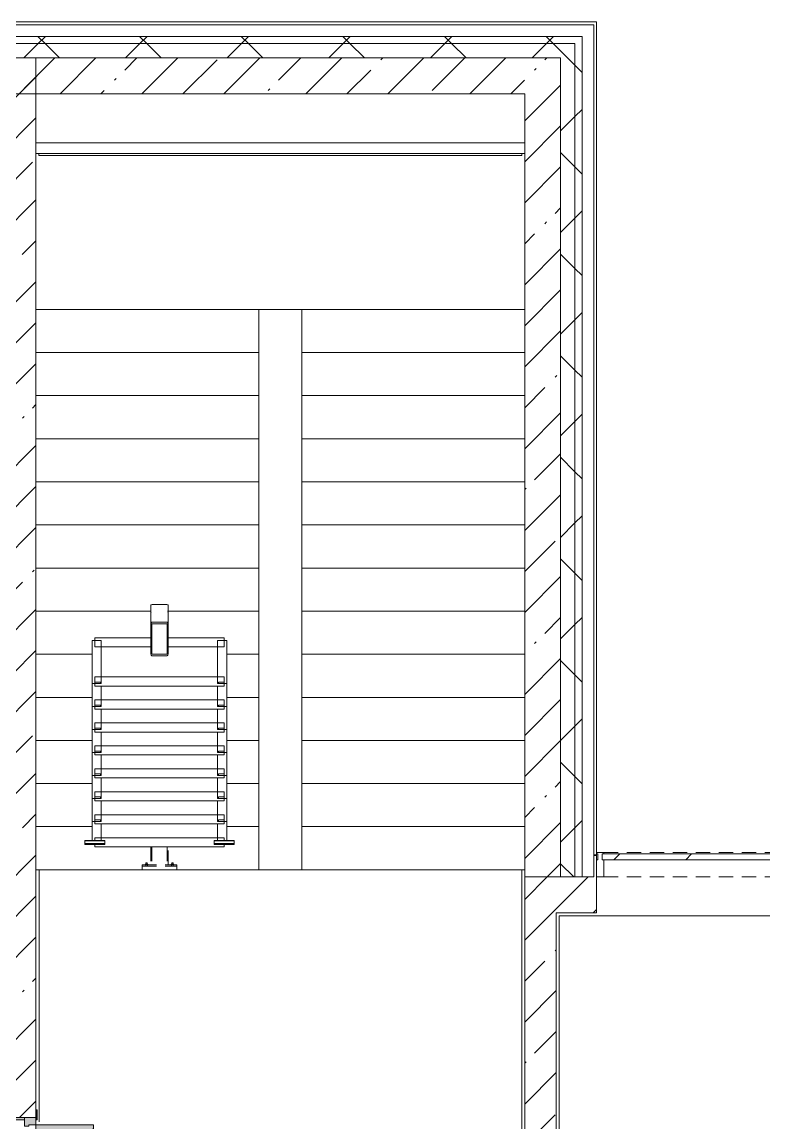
# Model space of a CAD drawing. Header units: millimetres. Extents: x 35111 to 235598, y -8553 to 29000.
# Drawn here: x 197900 to 203062, y 19695 to 27350 of the extents above; entities that cross this region are included whole.
import ezdxf

# ---------------------------------------------------------------- set-up
doc = ezdxf.new("R2010")
doc.units = ezdxf.units.MM
doc.linetypes.add('200_ШТРИХ__ш1_п0_6_', pattern=[160, 100, -60])
for name, color, linetype, lineweight in [('A-DETL-MBND-1', 7, '200_ШТРИХ__ш1_п0_6_', 9), ('A-GENM-2', 7, 'Continuous', 5), ('A-GLAZ-2', 7, 'Continuous', 5), ('A-GLAZ-CWMG-3', 7, 'Continuous', 5), ('A-WALL', 7, 'Continuous', 9), ('A-WALL-2', 7, 'Continuous', 5), ('I-WALL-3', 7, 'Continuous', 5), ('S-STRS-3', 7, 'Continuous', 5)]:
    doc.layers.add(name, color=color, linetype=linetype, lineweight=lineweight)
for name, color, linetype, lineweight, true_color in [('A-DOOR-2', 7, 'Continuous', 5, 0xaaaaaa), ('A-DOOR-3', 7, 'Continuous', 5, 0xe2e2e2), ('A-DOOR-FRAM-2', 7, 'Continuous', 5, 0xe2e2e2), ('A-DOOR-FRAM-3', 7, 'Continuous', 5, 0xaaaaaa), ('A-FLOR-2', 7, 'Continuous', 5, 0xaaaaaa)]:
    doc.layers.add(name, color=color, linetype=linetype, lineweight=lineweight, true_color=true_color)
pattern_1 = [(45, (108587.53, 0), (-353.5534, 353.5534), []), (135, (108587.53, 0), (-353.5534, -353.5534), [])]
pattern_2 = [(45, (108587.53, 0), (-285.1231, 285.1231), []), (45, (108872.65, 0), (-285.1231, 285.1231), [504.031, -100.806, 16.764, -84.042])]

# ---------------------------------------------------------------- blocks, each defined once
blk = doc.blocks.new('110_Дверь_СКБ_2Ст - Д-1_л_Лестничная клетка EIS60 2-32359692-3_9_2_птичка')
at = {"layer": 'A-DOOR-3'}
for points in [[(662.5, 125), (662.5, 1025), (612.5, 1025), (612.5, 125)], [(-587.5, 525), (-637.5, 525), (-637.5, 125), (-587.5, 125)], [(712.5, -125), (712.5, 45), (697.5, 45), (697.5, -125)]]:
    blk.add_hatch(color=256, dxfattribs=at).paths.add_polyline_path(points)
h = blk.add_hatch(color=256, dxfattribs=at)
h.paths.add_polyline_path([(712.5, 125), (662.5, 125), (662.5, 75), (652.5, 75), (652.5, 45), (712.5, 45)])
h.paths.add_polyline_path([(-627.5, 45), (-627.5, 75), (-637.5, 75), (-637.5, 125), (-687.5, 125), (-687.5, 45)])
at = {"layer": 'A-DOOR-FRAM-2'}
for points in [[(-672.5, 125), (-672.5, 133), (-742.5, 133), (-742.5, 125)], [(767.5, 125), (767.5, 133), (697.5, 133), (697.5, 125)], [(-672.5, -125), (-672.5, 45), (-687.5, 45), (-687.5, -125)], [(-672.5, -133), (-672.5, -125), (-742.5, -125), (-742.5, -133)], [(767.5, -133), (767.5, -125), (697.5, -125), (697.5, -133)]]:
    blk.add_hatch(color=256, dxfattribs=at).paths.add_polyline_path(points)
at = {"layer": 'A-DOOR-2'}
for p, q in [((662.5, 1025), (612.5, 1025)), ((612.5, 1025), (612.5, 125)), ((662.5, 125), (662.5, 1025)), ((-637.5, 525), (-637.5, 125)), ((-587.5, 525), (-637.5, 525)), ((-587.5, 125), (-587.5, 525)), ((-637.5, 125), (-587.5, 125)), ((612.5, 125), (662.5, 125))]:
    blk.add_line(p, q, dxfattribs=at)
for centre, radius, start, end in [((662.5, 125), 900, 90, 180), ((-637.5, 125), 400, 360, 90)]:
    blk.add_arc(centre, radius, start, end, dxfattribs=at)
at = {"layer": 'A-DOOR-FRAM-3'}
for p, q in [((-672.5, 133), (-742.5, 133)), ((-742.5, 133), (-742.5, 125)), ((-742.5, 125), (-672.5, 125)), ((-637.5, 125), (-687.5, 125)), ((-687.5, 125), (-687.5, 45)), ((-672.5, 125), (-672.5, 133)), ((-637.5, 75), (-637.5, 125)), ((662.5, 125), (662.5, 75)), ((712.5, 125), (662.5, 125)), ((767.5, 133), (697.5, 133)), ((697.5, 133), (697.5, 125)), ((697.5, 125), (767.5, 125)), ((712.5, 45), (712.5, 125)), ((767.5, 125), (767.5, 133)), ((-687.5, 45), (-627.5, 45)), ((-672.5, 45), (-687.5, 45)), ((-687.5, 45), (-687.5, -125)), ((-672.5, -125), (-672.5, 45)), ((-627.5, 75), (-637.5, 75)), ((-627.5, 45), (-627.5, 75)), ((662.5, 75), (652.5, 75)), ((652.5, 75), (652.5, 45)), ((652.5, 45), (712.5, 45)), ((712.5, 45), (697.5, 45)), ((697.5, 45), (697.5, -125)), ((712.5, -125), (712.5, 45)), ((-672.5, -125), (-742.5, -125)), ((-742.5, -125), (-742.5, -133)), ((-742.5, -133), (-672.5, -133)), ((-687.5, -125), (-672.5, -125)), ((-672.5, -133), (-672.5, -125)), ((697.5, -125), (712.5, -125)), ((767.5, -125), (697.5, -125)), ((697.5, -125), (697.5, -133)), ((697.5, -133), (767.5, -133)), ((767.5, -133), (767.5, -125))]:
    blk.add_line(p, q, dxfattribs=at)
blk = doc.blocks.new('PNS_Панель прямоугольная - Нр_Стекло - 40мм-22855911-3_9_2_птичка')
at = {"layer": 'A-GLAZ-2'}
h = blk.add_hatch(dxfattribs=at)
h.set_pattern_fill('FP_163', color=256, style=0, pattern_type=2)
h.set_pattern_definition([(45, (-94620, -21060), (-1414.214, 1414.214), [1000, -3000]), (45, (-95620, -21560), (-1414.214, 1414.214), [3000, -1000]), (45, (-93620, -22060), (-1414.214, 1414.214), [1000, -3000])])
h.paths.add_polyline_path([(760, -40), (770, -40), (770, 0), (-770, 0), (-770, -40), (37.1, -40)])
for p, q in [((-770, 0), (770, 0)), ((760, 0), (-770, 0)), ((-760, -40), (760, -40))]:
    blk.add_line(p, q, dxfattribs=at)
blk = doc.blocks.new('Прямоугольный импост - Импост структурный с накладкой - 170мм-22855901-3_9_2_птичка')
at = {"layer": 'A-DETL-MBND-1'}
for p, q in [((93360, 21560), (93360, 21570)), ((93360, 21570), (94880, 21570)), ((93360, 21400), (94880, 21400))]:
    blk.add_line(p, q, dxfattribs=at)
blk = doc.blocks.new('Анкер клиновой - Анкер клиновой МКТ В 10-10-16_85-22193208-3_9_2_птичка')
at = {"layer": 'A-DETL-MBND-1'}
for p, q in [((122191.4, 13788), (122191.4, 13784)), ((122207.4, 13788), (122191.4, 13788)), ((122191.4, 13788), (122207.4, 13788)), ((122194.4, 13798), (122194.4, 13784)), ((122204.4, 13798), (122194.4, 13798)), ((122194.4, 13798), (122204.4, 13798)), ((122204.4, 13784), (122204.4, 13798)), ((122207.4, 13784), (122207.4, 13788))]:
    blk.add_line(p, q, dxfattribs=at)
blk = doc.blocks.new('ОМ_Полоса_Трапеция прямоугольная_Прокат_ГОСТ 103-2006 - ОМ_Полоса_Трапеция прямоугольная_Прокат_ГОСТ 103-2006-21111644-3_9_2_птичка')
at = {"layer": 'A-GENM-2'}
for p, q in [((122699.4, 15046.5), (122699.4, 15056.5)), ((122699.4, 15056.5), (122739.4, 15056.5)), ((122739.4, 15046.5), (122699.4, 15046.5)), ((122739.4, 15056.5), (122739.4, 15046.5))]:
    blk.add_line(p, q, dxfattribs=at)
blk = doc.blocks.new('ОМ_Полоса_Трапеция прямоугольная_Прокат_ГОСТ 103-2006 - ОМ_Полоса_Трапеция прямоугольная_Прокат_ГОСТ 103-2006-V253-3_9_2_птичка')
at = {"layer": 'A-GENM-2'}
for p, q in [((122699.4, 14416.5), (122699.4, 14406.5)), ((122739.4, 14416.5), (122699.4, 14416.5)), ((122699.4, 14406.5), (122739.4, 14406.5)), ((122739.4, 14406.5), (122739.4, 14416.5))]:
    blk.add_line(p, q, dxfattribs=at)
blk = doc.blocks.new('ОМ_Полоса_Трапеция прямоугольная_Прокат_ГОСТ 103-2006 - ОМ_Полоса_Трапеция прямоугольная_Прокат_ГОСТ 103-2006-V254-3_9_2_птичка')
at = {"layer": 'A-GENM-2'}
for p, q in [((122699.4, 14256.5), (122699.4, 14246.5)), ((122739.4, 14256.5), (122699.4, 14256.5)), ((122699.4, 14246.5), (122739.4, 14246.5)), ((122739.4, 14246.5), (122739.4, 14256.5))]:
    blk.add_line(p, q, dxfattribs=at)
blk = doc.blocks.new('ОМ_Полоса_Трапеция прямоугольная_Прокат_ГОСТ 103-2006 - ОМ_Полоса_Трапеция прямоугольная_Прокат_ГОСТ 103-2006-V255-3_9_2_птичка')
at = {"layer": 'A-GENM-2'}
for p, q in [((122699.4, 14096.5), (122699.4, 14086.5)), ((122739.4, 14096.5), (122699.4, 14096.5)), ((122699.4, 14086.5), (122739.4, 14086.5)), ((122739.4, 14086.5), (122739.4, 14096.5))]:
    blk.add_line(p, q, dxfattribs=at)
blk = doc.blocks.new('ОМ_Полоса_Прокат_ГОСТ 103-2006 - ОМ_Полоса_Прокат_ГОСТ 103-2006-22193251-3_9_2_птичка')
at = {"layer": 'A-GENM-2'}
for p, q in [((122809.4, 13929.5), (122669.4, 13929.5)), ((122669.4, 13929.5), (122669.4, 13926.5)), ((122669.4, 13926.5), (122809.4, 13926.5)), ((122809.4, 13926.5), (122809.4, 13929.5))]:
    blk.add_line(p, q, dxfattribs=at)
blk = doc.blocks.new('ОМ_Полоса_Прокат_ГОСТ 103-2006 - ОМ_Полоса_Прокат_ГОСТ 103-2006-22193252-3_9_2_птичка')
at = {"layer": 'A-GENM-2'}
for p, q in [((122669.4, 13954.2), (122669.4, 13950.8)), ((122809.4, 13954.2), (122669.4, 13954.2)), ((122669.4, 13950.8), (122809.4, 13950.8)), ((122669.4, 13933.9), (122669.4, 13950.8)), ((122809.4, 13933.9), (122669.4, 13933.9)), ((122809.4, 13950.8), (122809.4, 13954.2)), ((122809.4, 13950.8), (122809.4, 13933.9))]:
    blk.add_line(p, q, dxfattribs=at)
blk = doc.blocks.new('ОМ_Полоса_Трапеция прямоугольная_Прокат_ГОСТ 103-2006 - ОМ_Полоса_Трапеция прямоугольная_Прокат_ГОСТ 103-2006-21111686-3_9_2_птичка')
at = {"layer": 'A-GENM-2'}
for p, q in [((121839.4, 15056.5), (121879.4, 15056.5)), ((121839.4, 15046.5), (121839.4, 15056.5)), ((121879.4, 15046.5), (121839.4, 15046.5)), ((121879.4, 15056.5), (121879.4, 15046.5))]:
    blk.add_line(p, q, dxfattribs=at)
blk = doc.blocks.new('ОМ_Полоса_Трапеция прямоугольная_Прокат_ГОСТ 103-2006 - ОМ_Полоса_Трапеция прямоугольная_Прокат_ГОСТ 103-2006-V256-3_9_2_птичка')
at = {"layer": 'A-GENM-2'}
for p, q in [((121879.4, 14416.5), (121839.4, 14416.5)), ((121839.4, 14416.5), (121839.4, 14406.5)), ((121839.4, 14406.5), (121879.4, 14406.5)), ((121879.4, 14406.5), (121879.4, 14416.5))]:
    blk.add_line(p, q, dxfattribs=at)
blk = doc.blocks.new('ОМ_Полоса_Трапеция прямоугольная_Прокат_ГОСТ 103-2006 - ОМ_Полоса_Трапеция прямоугольная_Прокат_ГОСТ 103-2006-V257-3_9_2_птичка')
at = {"layer": 'A-GENM-2'}
for p, q in [((121879.4, 14256.5), (121839.4, 14256.5)), ((121839.4, 14256.5), (121839.4, 14246.5)), ((121839.4, 14246.5), (121879.4, 14246.5)), ((121879.4, 14246.5), (121879.4, 14256.5))]:
    blk.add_line(p, q, dxfattribs=at)
blk = doc.blocks.new('ОМ_Полоса_Трапеция прямоугольная_Прокат_ГОСТ 103-2006 - ОМ_Полоса_Трапеция прямоугольная_Прокат_ГОСТ 103-2006-V258-3_9_2_птичка')
at = {"layer": 'A-GENM-2'}
for p, q in [((121879.4, 14096.5), (121839.4, 14096.5)), ((121839.4, 14096.5), (121839.4, 14086.5)), ((121839.4, 14086.5), (121879.4, 14086.5)), ((121879.4, 14086.5), (121879.4, 14096.5))]:
    blk.add_line(p, q, dxfattribs=at)
blk = doc.blocks.new('ОМ_Полоса_Прокат_ГОСТ 103-2006 - ОМ_Полоса_Прокат_ГОСТ 103-2006-22193295-3_9_2_птичка')
at = {"layer": 'A-GENM-2'}
for p, q in [((121909.4, 13929.5), (121769.4, 13929.5)), ((121769.4, 13929.5), (121769.4, 13926.5)), ((121769.4, 13926.5), (121909.4, 13926.5)), ((121909.4, 13926.5), (121909.4, 13929.5))]:
    blk.add_line(p, q, dxfattribs=at)
blk = doc.blocks.new('ОМ_Полоса_Прокат_ГОСТ 103-2006 - ОМ_Полоса_Прокат_ГОСТ 103-2006-22193296-3_9_2_птичка')
at = {"layer": 'A-GENM-2'}
for p, q in [((121909.4, 13954.2), (121769.4, 13954.2)), ((121769.4, 13954.2), (121769.4, 13950.8)), ((121769.4, 13950.8), (121909.4, 13950.8)), ((121769.4, 13933.9), (121769.4, 13950.8)), ((121909.4, 13933.9), (121769.4, 13933.9)), ((121909.4, 13950.8), (121909.4, 13954.2)), ((121909.4, 13950.8), (121909.4, 13933.9))]:
    blk.add_line(p, q, dxfattribs=at)
blk = doc.blocks.new('ОМ_Нижняя опорная пятка1 - ОМ_Нижняя опорная пятка-21111576-3_9_2_птичка')
at = {"layer": 'A-DETL-MBND-1'}
for p, q in [((-96, -10), (-96, 0)), ((-84, -10), (-84, 0)), ((84, -10), (84, 0)), ((96, -10), (96, 0))]:
    blk.add_line(p, q, dxfattribs=at)
blk = doc.blocks.new('ОМ_Труба_ГОСТ 8639-82 - ОМ_Труба_ГОСТ 8639-82-21111694-3_9_2_птичка')
at = {"layer": 'A-GENM-2'}
for p, q in [((122229.4, 15590.5), (122229.4, 15456.5)), ((122238.4, 15595.1), (122340.4, 15595.1)), ((122349.4, 15456.5), (122349.4, 15590.5)), ((122238.4, 15474.2), (122340.4, 15474.2)), ((122229.4, 15256.4), (122229.4, 15456.5)), ((122235.4, 15456.5), (122235.4, 15256.4)), ((122340.4, 15462.4), (122238.4, 15462.4)), ((122343.4, 15256.4), (122343.4, 15456.5)), ((122349.4, 15456.5), (122349.4, 15256.4)), ((122238.4, 15250.5), (122340.4, 15250.5)), ((122340.4, 15238.8), (122238.4, 15238.8))]:
    blk.add_line(p, q, dxfattribs=at)
at = {"layer": 'A-GENM-2', "flags": 128}
for points in [[(122229.4, 15456.5), (122229.6, 15460), (122230.1, 15463.3), (122231, 15466.3), (122232.1, 15469), (122233.4, 15471.2), (122235, 15472.8), (122236.7, 15473.8), (122238.4, 15474.2)], [(122340.4, 15474.2), (122342.2, 15473.8), (122343.9, 15472.8), (122345.4, 15471.2), (122346.8, 15469), (122347.9, 15466.3), (122348.8, 15463.3), (122349.3, 15460), (122349.4, 15456.5)], [(122238.4, 15462.4), (122237.9, 15462.3), (122237.3, 15461.9), (122236.8, 15461.4), (122236.3, 15460.7), (122235.9, 15459.8), (122235.7, 15458.8), (122235.5, 15457.7), (122235.4, 15456.5)], [(122343.4, 15456.5), (122343.4, 15457.7), (122343.2, 15458.8), (122342.9, 15459.8), (122342.6, 15460.7), (122342.1, 15461.4), (122341.6, 15461.9), (122341, 15462.3), (122340.4, 15462.4)], [(122238.4, 15238.8), (122236.7, 15239.1), (122235, 15240.1), (122233.4, 15241.8), (122232.1, 15243.9), (122231, 15246.6), (122230.1, 15249.7), (122229.6, 15253), (122229.4, 15256.4)], [(122235.4, 15256.4), (122235.5, 15255.3), (122235.7, 15254.2), (122235.9, 15253.2), (122236.3, 15252.3), (122236.8, 15251.5), (122237.3, 15251), (122237.9, 15250.7), (122238.4, 15250.5)], [(122349.4, 15256.4), (122349.3, 15253), (122348.8, 15249.7), (122347.9, 15246.6), (122346.8, 15243.9), (122345.4, 15241.8), (122343.9, 15240.1), (122342.2, 15239.1), (122340.4, 15238.8)], [(122340.4, 15250.5), (122341, 15250.7), (122341.6, 15251), (122342.1, 15251.5), (122342.6, 15252.3), (122342.9, 15253.2), (122343.2, 15254.2), (122343.4, 15255.3), (122343.4, 15256.4)]]:
    blk.add_lwpolyline(points, dxfattribs=at)
at = {"layer": 'A-GENM-2'}
for centre, major_axis, start_param, end_param in [((122238.4, 15590.5), (9, 0), 1.570796, 3.141593), ((122340.4, 15590.5), (9, 0), 0, 1.570796), ((122238.4, 15538.5), (9, 0), 3.141593, 3.665191), ((122340.4, 15538.5), (-9, 0), 2.617994, 3.141593)]:
    blk.add_ellipse(centre, major_axis=major_axis, ratio=0.509802, start_param=start_param, end_param=end_param, dxfattribs=at)
blk = doc.blocks.new('ОМ_Уголок_ГОСТ 8509-93 - ОМ_Уголок_ГОСТ 8509-93-22194532-3_9_2_птичка')
at = {"layer": 'A-GENM-2'}
for p, q in [((0, 45.2), (0, -17.8)), ((390, 45.2), (0, 45.2)), ((900, 45.2), (510, 45.2)), ((900, -17.8), (900, 45.2)), ((0, -17.8), (390, -17.8)), ((510, -17.8), (900, -17.8))]:
    blk.add_line(p, q, dxfattribs=at)
blk = doc.blocks.new('ОМ_Уголок_ГОСТ 8509-93 - ОМ_Уголок_ГОСТ 8509-93-V259-3_9_2_птичка')
at = {"layer": 'A-GENM-2'}
for p, q in [((0, 45.2), (0, -17.8)), ((900, 45.2), (0, 45.2)), ((900, -17.8), (900, 45.2)), ((0, -17.8), (900, -17.8))]:
    blk.add_line(p, q, dxfattribs=at)
blk = doc.blocks.new('ОМ_Уголок_ГОСТ 8509-93 - ОМ_Уголок_ГОСТ 8509-93-22194533-3_9_2_птичка')
at = {"layer": 'A-GENM-2'}
for p, q in [((0, 45.2), (0, -17.8)), ((300, 45.2), (0, 45.2)), ((300, -17.8), (300, 45.2)), ((0, -17.8), (300, -17.8))]:
    blk.add_line(p, q, dxfattribs=at)
blk = doc.blocks.new('ОМ_Уголок_ГОСТ 8509-93 - ОМ_Уголок_ГОСТ 8509-93-V260-3_9_2_птичка')
at = {"layer": 'A-GENM-2'}
for p, q in [((0, 45.2), (0, -17.8)), ((142.2, 45.2), (0, 45.2)), ((0, -17.8), (160, -17.8))]:
    blk.add_line(p, q, dxfattribs=at)
blk = doc.blocks.new('ОМ_Уголок_ГОСТ 8509-93 - ОМ_Уголок_ГОСТ 8509-93-V261-3_9_2_птичка')
at = {"layer": 'A-GENM-2'}
for p, q in [((300, 45.2), (157.8, 45.2)), ((300, -17.8), (300, 45.2)), ((140, -17.8), (300, -17.8))]:
    blk.add_line(p, q, dxfattribs=at)
blk = doc.blocks.new('ОМ_Уголок_ГОСТ 8509-93 - ОМ_Уголок_ГОСТ 8509-93-V311-3_9_2_птичка')
at = {"layer": 'A-GENM-2'}
for p, q in [((0, 45.2), (0, 27.8)), ((900, 45.2), (0, 45.2)), ((0, 7.4), (0, -17.8)), ((900, 27.8), (900, 45.2)), ((900, -17.8), (900, 6.6)), ((0, -17.8), (900, -17.8))]:
    blk.add_line(p, q, dxfattribs=at)
blk = doc.blocks.new('ОМ_Уголок_ГОСТ 8509-93 - ОМ_Уголок_ГОСТ 8509-93-V312-3_9_2_птичка')
at = {"layer": 'A-GENM-2'}
for p, q in [((0, 45.2), (0, -17.8)), ((6.6, 45.2), (0, 45.2)), ((142.2, 45.2), (27.8, 45.2)), ((0, -17.8), (6.6, -17.8)), ((27.8, -17.8), (160, -17.8))]:
    blk.add_line(p, q, dxfattribs=at)
blk = doc.blocks.new('ОМ_Уголок_ГОСТ 8509-93 - ОМ_Уголок_ГОСТ 8509-93-V264-3_9_2_птичка')
at = {"layer": 'A-GENM-2'}
for p, q in [((272.2, 45.2), (157.8, 45.2)), ((300, 45.2), (292.6, 45.2)), ((300, -17.8), (300, 45.2)), ((140, -17.8), (272.2, -17.8)), ((292.6, -17.8), (300, -17.8))]:
    blk.add_line(p, q, dxfattribs=at)
blk = doc.blocks.new('ОМ_Труба_ГОСТ 8639-82 - ОМ_Труба_ГОСТ 8639-82-21111710-3_9_2_птичка')
at = {"layer": 'A-DETL-MBND-1'}
for p, q in [((122229.4, 13908.7), (122229.4, 13784)), ((122235.4, 13908.7), (122235.4, 13784)), ((122343.4, 13908.7), (122343.4, 13784)), ((122349.4, 13784), (122349.4, 13908.7))]:
    blk.add_line(p, q, dxfattribs=at)
blk = doc.blocks.new('ОМ_Уголок_ГОСТ 8510-86 - ОМ_Уголок_ГОСТ 8510-86-21111720-3_9_2_птичка')
at = {"layer": 'A-DETL-MBND-1'}
for p, q in [((0, 34), (0, 0)), ((0, 10), (240, 10)), ((0, 0), (240, 0)), ((240, 0), (240, 34))]:
    blk.add_line(p, q, dxfattribs=at)
blk = doc.blocks.new('Прямоугольный импост - Импост структурный с накладкой - 170мм-22854979-3_9_2_птичка')
at = {"layer": 'A-GLAZ-CWMG-3'}
for p, q in [((0, 160), (-50, 160)), ((-50, 160), (-50, 40)), ((0, 40), (0, 160)), ((-50, 40), (-40, 40)), ((-40, 0), (-50, 0)), ((-50, 0), (-50, -10)), ((-40, 40), (-40, 0)), ((-10, 0), (-10, 40)), ((-10, 40), (0, 40)), ((0, 0), (-10, 0)), ((0, -10), (0, 0)), ((-50, -10), (0, -10))]:
    blk.add_line(p, q, dxfattribs=at)
blk = doc.blocks.new('Зашивка приборов отопления39 - Зашивка приборов отопления-33325432-3_9_2_птичка')
at = {"layer": 'A-WALL-2'}
for p, q in [((120704.7, 17931.2), (124104.7, 17931.2)), ((124104.7, 17931.2), (120704.7, 17931.2)), ((120704.7, 17856.2), (124104.7, 17856.2))]:
    blk.add_line(p, q, dxfattribs=at)

msp = doc.modelspace()

# ---------------------------------------------------------------- hatches: boundary and pattern name
at = {"layer": 'A-WALL-2'}
h = msp.add_hatch(dxfattribs=at)
h.set_pattern_fill('FP_105', color=256, style=0, pattern_type=2)
h.set_pattern_definition(pattern_1)
h.paths.add_polyline_path([(201747.5, 27200), (201797.5, 27200), (201797.5, 27250), (193157.5, 27250), (193157.5, 27200), (200880.2, 27200)])
h = msp.add_hatch(dxfattribs=at)
h.set_pattern_fill('FP_105', color=256, style=0, pattern_type=2)
h.set_pattern_definition(pattern_1)
h.paths.add_polyline_path([(201647.5, 27100), (201747.5, 27100), (201747.5, 27200), (193157.5, 27200), (193157.5, 27100), (200880.2, 27100)])
h = msp.add_hatch(dxfattribs=at)
h.set_pattern_fill('FP_105', color=256, style=0, pattern_type=2)
h.set_pattern_definition(pattern_1)
h.paths.add_polyline_path([(201797.5, 21400), (201797.5, 27200), (201747.5, 27200), (201747.5, 21400)])
h = msp.add_hatch(dxfattribs=at)
h.set_pattern_fill('FP_105', color=256, style=0, pattern_type=2)
h.set_pattern_definition(pattern_1)
h.paths.add_polyline_path([(201747.5, 21400), (201747.5, 27100), (201647.5, 27100), (201647.5, 21400)])
h = msp.add_hatch(dxfattribs=at)
h.set_pattern_fill('FP_105', color=256, style=0, pattern_type=2)
h.set_pattern_definition(pattern_1)
h.paths.add_polyline_path([(233817.5, 21400), (233817.5, 21550), (228737.7, 21550), (228737.7, 21400), (233667.5, 21400)])
h.paths.add_polyline_path([(227837.7, 21400), (227837.7, 21550), (226488, 21550), (226488, 21400), (226981.9, 21400)])
h.paths.add_polyline_path([(215438, 21400), (215438, 21550), (214137.7, 21550), (214137.7, 21400), (214863.2, 21400)])
h.paths.add_polyline_path([(216338, 21400), (217638, 21400), (217638, 21550), (216338, 21550)])
h.paths.add_polyline_path([(201897.5, 21400), (201897.5, 21550), (201877.5, 21550), (201877.5, 21400)])
h.paths.add_polyline_path([(218538, 21400), (219837.5, 21400), (219837.5, 21550), (218538, 21550)])
h.paths.add_polyline_path([(225117.5, 21400), (225588, 21400), (225588, 21550), (224718, 21550), (224718, 21400)])
h.paths.add_polyline_path([(222137.5, 21400), (223288, 21400), (223288, 21550), (222137.5, 21550)])
h.paths.add_polyline_path([(206473.4, 21400), (209737.5, 21400), (209737.5, 21550), (205197.5, 21550), (205197.5, 21400)])
h.paths.add_polyline_path([(212066.6, 21400), (213237.7, 21400), (213237.7, 21550), (212037.5, 21550), (212037.5, 21400)])
at = {"layer": 'I-WALL-3'}
h = msp.add_hatch(dxfattribs=at)
h.set_pattern_fill('FP_101', color=256, style=0, pattern_type=2)
h.set_pattern_definition(pattern_2)
h.paths.add_polyline_path([(201397.5, 26850), (201397.5, 27100), (197722.5, 27100), (197722.5, 26850), (200880.2, 26850)])
h = msp.add_hatch(dxfattribs=at)
h.set_pattern_fill('FP_101', color=256, style=0, pattern_type=2)
h.set_pattern_definition(pattern_2)
h.paths.add_polyline_path([(197747.5, 17270), (197997.5, 17270), (197997.5, 18325), (197747.5, 18325), (197747.5, 18162.4)])
h.paths.add_polyline_path([(197747.5, 19725), (197997.5, 19725), (197997.5, 27100), (197747.5, 27100), (197747.5, 19750)])
h = msp.add_hatch(dxfattribs=at)
h.set_pattern_fill('FP_101', color=256, style=0, pattern_type=2)
h.set_pattern_definition(pattern_2)
h.paths.add_polyline_path([(201397.5, 21400), (201647.5, 21400), (201647.5, 27100), (201397.5, 27100), (201397.5, 21633.1)])
h = msp.add_hatch(dxfattribs=at)
h.set_pattern_fill('FP_101', color=256, style=0, pattern_type=2)
h.set_pattern_definition(pattern_2)
h.paths.add_polyline_path([(201617.5, 17270), (201617.5, 21400), (201397.5, 21400), (201397.5, 17270)])
h = msp.add_hatch(dxfattribs=at)
h.set_pattern_fill('FP_101', color=256, style=0, pattern_type=2)
h.set_pattern_definition(pattern_2)
h.paths.add_polyline_path([(206473.4, 21150), (209167.5, 21150), (209167.5, 21400), (205197.5, 21400), (205197.5, 21150)])
h.paths.add_polyline_path([(201617.5, 21150), (201897.5, 21150), (201897.5, 21400), (201617.5, 21400)])

# ---------------------------------------------------------------- linework, layer by layer
at = {"layer": 'A-FLOR-2'}
for p, q in [((198017.5, 26435), (198017.5, 26420)), ((198017.5, 26420), (201377.5, 26420)), ((201377.5, 26420), (201377.5, 26435)), ((201397.5, 21450), (197997.5, 21450)), ((198018.5, 21450), (198018.5, 19694.6)), ((201377.5, 17870), (201377.5, 21450)), ((201637.5, 21130), (201637.5, 13628)), ((203467.5, 21130), (201637.5, 21130))]:
    msp.add_line(p, q, dxfattribs=at)
at = {"layer": 'A-WALL'}
for p, q in [((201877.5, 27330), (188937.5, 27330)), ((201877.5, 21400), (201877.5, 27330)), ((201797.5, 27250), (188937.5, 27250)), ((201747.5, 27200), (188937.5, 27200)), ((201747.5, 21400), (201747.5, 27200)), ((201797.5, 21400), (201797.5, 27250)), ((201647.5, 21400), (201647.5, 27100)), ((201897.5, 21553), (201877.5, 21553)), ((201897.5, 21550), (201877.5, 21550)), ((201647.5, 21400), (201877.5, 21400))]:
    msp.add_line(p, q, dxfattribs=at)
at = {"layer": 'A-WALL-2'}
for p, q in [((201897.5, 27350), (184937.5, 27350)), ((201897.5, 21400), (201897.5, 27350)), ((189237.5, 27100), (201397.5, 27100))]:
    msp.add_line(p, q, dxfattribs=at)
at = {"layer": 'I-WALL-3'}
for p, q in [((201397.5, 27100), (197722.5, 27100)), ((197997.5, 19780), (197997.5, 27100)), ((201647.5, 27100), (201397.5, 27100)), ((197722.5, 26850), (201397.5, 26850)), ((201397.5, 26850), (201397.5, 17850)), ((201647.5, 21400), (201397.5, 21400)), ((201897.5, 21150), (201897.5, 21400)), ((201617.5, 21150), (201897.5, 21150)), ((201617.5, 13628), (201617.5, 21150))]:
    msp.add_line(p, q, dxfattribs=at)
at = {"layer": 'S-STRS-3'}
for p, q in [((197997.5, 25350), (199547.5, 25350)), ((197997.5, 25350), (199547.5, 25350)), ((199547.5, 25350), (199847.5, 25350)), ((199547.5, 25050), (199547.5, 25350)), ((201397.5, 25350), (199847.5, 25350)), ((199847.5, 25350), (199847.5, 25050)), ((201397.5, 25350), (199847.5, 25350)), ((197997.5, 25050), (199547.5, 25050)), ((197997.5, 25050), (199547.5, 25050)), ((199547.5, 24750), (199547.5, 25050)), ((199847.5, 25050), (199847.5, 24750)), ((201397.5, 25050), (199847.5, 25050)), ((201397.5, 25050), (199847.5, 25050)), ((197997.5, 24750), (199547.5, 24750)), ((197997.5, 24750), (199547.5, 24750)), ((199547.5, 24450), (199547.5, 24750)), ((199847.5, 24750), (199847.5, 24450)), ((201397.5, 24750), (199847.5, 24750)), ((201397.5, 24750), (199847.5, 24750)), ((197997.5, 24450), (199547.5, 24450)), ((197997.5, 24450), (199547.5, 24450)), ((199547.5, 24150), (199547.5, 24450)), ((199847.5, 24450), (199847.5, 24150)), ((201397.5, 24450), (199847.5, 24450)), ((201397.5, 24450), (199847.5, 24450)), ((197997.5, 24150), (199547.5, 24150)), ((197997.5, 24150), (199547.5, 24150)), ((199547.5, 23850), (199547.5, 24150)), ((199847.5, 24150), (199847.5, 23850)), ((201397.5, 24150), (199847.5, 24150)), ((201397.5, 24150), (199847.5, 24150)), ((197997.5, 23850), (199547.5, 23850)), ((197997.5, 23850), (199547.5, 23850)), ((199547.5, 23550), (199547.5, 23850)), ((199847.5, 23850), (199847.5, 23550)), ((201397.5, 23850), (199847.5, 23850)), ((201397.5, 23850), (199847.5, 23850)), ((197997.5, 23550), (199547.5, 23550)), ((197997.5, 23550), (199547.5, 23550)), ((199547.5, 23250), (199547.5, 23550)), ((199847.5, 23550), (199847.5, 23250)), ((201397.5, 23550), (199847.5, 23550)), ((201397.5, 23550), (199847.5, 23550)), ((197997.5, 23250), (198799.8, 23250)), ((197997.5, 23250), (198799.8, 23250)), ((198913.6, 23250), (199547.5, 23250)), ((198913.6, 23250), (199547.5, 23250)), ((199547.5, 22950), (199547.5, 23250)), ((199847.5, 23250), (199847.5, 22950)), ((201397.5, 23250), (199847.5, 23250)), ((201397.5, 23250), (199847.5, 23250)), ((197997.5, 22950), (198388.9, 22950)), ((197997.5, 22950), (198388.9, 22950)), ((199324.5, 22950), (199547.5, 22950)), ((199324.5, 22950), (199547.5, 22950)), ((199547.5, 22650), (199547.5, 22950)), ((199847.5, 22950), (199847.5, 22650)), ((201397.5, 22950), (199847.5, 22950)), ((201397.5, 22950), (199847.5, 22950)), ((197997.5, 22650), (198388.9, 22650)), ((197997.5, 22650), (198388.9, 22650)), ((199324.5, 22650), (199547.5, 22650)), ((199324.5, 22650), (199547.5, 22650)), ((199547.5, 22350), (199547.5, 22650)), ((199847.5, 22650), (199847.5, 22350)), ((201397.5, 22650), (199847.5, 22650)), ((201397.5, 22650), (199847.5, 22650)), ((197997.5, 22350), (198388.9, 22350)), ((197997.5, 22350), (198388.9, 22350)), ((199324.5, 22350), (199547.5, 22350)), ((199324.5, 22350), (199547.5, 22350)), ((199547.5, 22050), (199547.5, 22350)), ((199847.5, 22350), (199847.5, 22050)), ((201397.5, 22350), (199847.5, 22350)), ((201397.5, 22350), (199847.5, 22350)), ((197997.5, 22050), (198388.9, 22050)), ((197997.5, 22050), (198388.9, 22050)), ((199324.5, 22050), (199547.5, 22050)), ((199324.5, 22050), (199547.5, 22050)), ((199547.5, 21750), (199547.5, 22050)), ((199847.5, 22050), (199847.5, 21750)), ((201397.5, 22050), (199847.5, 22050)), ((201397.5, 22050), (199847.5, 22050)), ((197997.5, 21750), (198388.9, 21750)), ((197997.5, 21750), (198388.9, 21750)), ((199324.5, 21750), (199547.5, 21750)), ((199324.5, 21750), (199547.5, 21750)), ((199547.5, 21450), (199547.5, 21750)), ((199847.5, 21750), (199847.5, 21450)), ((201397.5, 21750), (199847.5, 21750)), ((201397.5, 21750), (199847.5, 21750)), ((201397.5, 21450), (199847.5, 21450))]:
    msp.add_line(p, q, dxfattribs=at)

# ---------------------------------------------------------------- block references
at = {"layer": 'A-DETL-MBND-1'}
for name, p in [('ОМ_Труба_ГОСТ 8639-82 - ОМ_Труба_ГОСТ 8639-82-21111710-3_9_2_птичка', (76567.2, 7700)), ('Прямоугольный импост - Импост структурный с накладкой - 170мм-22855901-3_9_2_птичка', (108587.5, 0)), ('Анкер клиновой - Анкер клиновой МКТ В 10-10-16_85-22193208-3_9_2_птичка', (76567.2, 7700)), ('ОМ_Нижняя опорная пятка1 - ОМ_Нижняя опорная пятка-21111576-3_9_2_птичка', (198856.7, 21484)), ('Анкер клиновой - Анкер клиновой МКТ В 10-10-16_85-22193208-3_9_2_птичка', (76747.2, 7700))]:
    msp.add_blockref(name, p, dxfattribs=at)
at = {"layer": 'A-DETL-MBND-1', "extrusion": (0, 0, -1), "rotation": 180}
msp.add_blockref('ОМ_Уголок_ГОСТ 8510-86 - ОМ_Уголок_ГОСТ 8510-86-21111720-3_9_2_птичка', (-198736.7, 21484), dxfattribs=at)
at = {"layer": 'A-DOOR-2', "rotation": 269.9999999999998}
msp.add_blockref('110_Дверь_СКБ_2Ст - Д-1_л_Лестничная клетка EIS60 2-32359692-3_9_2_птичка', (197872.5, 19037.5), dxfattribs=at)
at = {"layer": 'A-GENM-2'}
for name, p in [('ОМ_Труба_ГОСТ 8639-82 - ОМ_Труба_ГОСТ 8639-82-21111694-3_9_2_птичка', (76567.2, 7700)), ('ОМ_Полоса_Трапеция прямоугольная_Прокат_ГОСТ 103-2006 - ОМ_Полоса_Трапеция прямоугольная_Прокат_ГОСТ 103-2006-21111686-3_9_2_птичка', (76567.2, 7700)), ('ОМ_Полоса_Трапеция прямоугольная_Прокат_ГОСТ 103-2006 - ОМ_Полоса_Трапеция прямоугольная_Прокат_ГОСТ 103-2006-21111644-3_9_2_птичка', (76567.2, 7700)), ('ОМ_Полоса_Трапеция прямоугольная_Прокат_ГОСТ 103-2006 - ОМ_Полоса_Трапеция прямоугольная_Прокат_ГОСТ 103-2006-21111686-3_9_2_птичка', (76567.2, 7540)), ('ОМ_Полоса_Трапеция прямоугольная_Прокат_ГОСТ 103-2006 - ОМ_Полоса_Трапеция прямоугольная_Прокат_ГОСТ 103-2006-21111644-3_9_2_птичка', (76567.2, 7540)), ('ОМ_Полоса_Трапеция прямоугольная_Прокат_ГОСТ 103-2006 - ОМ_Полоса_Трапеция прямоугольная_Прокат_ГОСТ 103-2006-21111686-3_9_2_птичка', (76567.2, 7380)), ('ОМ_Полоса_Трапеция прямоугольная_Прокат_ГОСТ 103-2006 - ОМ_Полоса_Трапеция прямоугольная_Прокат_ГОСТ 103-2006-21111644-3_9_2_птичка', (76567.2, 7380)), ('ОМ_Полоса_Трапеция прямоугольная_Прокат_ГОСТ 103-2006 - ОМ_Полоса_Трапеция прямоугольная_Прокат_ГОСТ 103-2006-21111686-3_9_2_птичка', (76567.2, 7220)), ('ОМ_Полоса_Трапеция прямоугольная_Прокат_ГОСТ 103-2006 - ОМ_Полоса_Трапеция прямоугольная_Прокат_ГОСТ 103-2006-21111644-3_9_2_птичка', (76567.2, 7220)), ('ОМ_Полоса_Трапеция прямоугольная_Прокат_ГОСТ 103-2006 - ОМ_Полоса_Трапеция прямоугольная_Прокат_ГОСТ 103-2006-V256-3_9_2_птичка', (76567.2, 7700)), ('ОМ_Полоса_Трапеция прямоугольная_Прокат_ГОСТ 103-2006 - ОМ_Полоса_Трапеция прямоугольная_Прокат_ГОСТ 103-2006-V253-3_9_2_птичка', (76567.2, 7700)), ('ОМ_Полоса_Трапеция прямоугольная_Прокат_ГОСТ 103-2006 - ОМ_Полоса_Трапеция прямоугольная_Прокат_ГОСТ 103-2006-V257-3_9_2_птичка', (76567.2, 7700)), ('ОМ_Полоса_Трапеция прямоугольная_Прокат_ГОСТ 103-2006 - ОМ_Полоса_Трапеция прямоугольная_Прокат_ГОСТ 103-2006-V254-3_9_2_птичка', (76567.2, 7700)), ('ОМ_Полоса_Трапеция прямоугольная_Прокат_ГОСТ 103-2006 - ОМ_Полоса_Трапеция прямоугольная_Прокат_ГОСТ 103-2006-V258-3_9_2_птичка', (76567.2, 7700)), ('ОМ_Полоса_Трапеция прямоугольная_Прокат_ГОСТ 103-2006 - ОМ_Полоса_Трапеция прямоугольная_Прокат_ГОСТ 103-2006-V255-3_9_2_птичка', (76567.2, 7700)), ('ОМ_Полоса_Прокат_ГОСТ 103-2006 - ОМ_Полоса_Прокат_ГОСТ 103-2006-22193296-3_9_2_птичка', (76567.2, 7700)), ('ОМ_Полоса_Прокат_ГОСТ 103-2006 - ОМ_Полоса_Прокат_ГОСТ 103-2006-22193295-3_9_2_птичка', (76567.2, 7700)), ('ОМ_Полоса_Прокат_ГОСТ 103-2006 - ОМ_Полоса_Прокат_ГОСТ 103-2006-22193252-3_9_2_птичка', (76567.2, 7700)), ('ОМ_Полоса_Прокат_ГОСТ 103-2006 - ОМ_Полоса_Прокат_ГОСТ 103-2006-22193251-3_9_2_птичка', (76567.2, 7700))]:
    msp.add_blockref(name, p, dxfattribs=at)
at = {"layer": 'A-GENM-2', "extrusion": (0, 0, -1)}
for name, p, rotation in [('ОМ_Уголок_ГОСТ 8509-93 - ОМ_Уголок_ГОСТ 8509-93-22194533-3_9_2_птичка', (-198406.7, 22746.5), 90.00000000000064), ('ОМ_Уголок_ГОСТ 8509-93 - ОМ_Уголок_ГОСТ 8509-93-22194532-3_9_2_птичка', (-198406.7, 23046.5), 180), ('ОМ_Уголок_ГОСТ 8509-93 - ОМ_Уголок_ГОСТ 8509-93-22194533-3_9_2_птичка', (-199306.7, 23046.5), 270.0000000000008), ('ОМ_Уголок_ГОСТ 8509-93 - ОМ_Уголок_ГОСТ 8509-93-V260-3_9_2_птичка', (-198406.7, 22586.5), 90.00000000000064), ('ОМ_Уголок_ГОСТ 8509-93 - ОМ_Уголок_ГОСТ 8509-93-V261-3_9_2_птичка', (-199306.7, 22886.5), 270.0000000000008), ('ОМ_Уголок_ГОСТ 8509-93 - ОМ_Уголок_ГОСТ 8509-93-V260-3_9_2_птичка', (-198406.7, 22426.5), 90.00000000000064), ('ОМ_Уголок_ГОСТ 8509-93 - ОМ_Уголок_ГОСТ 8509-93-V261-3_9_2_птичка', (-199306.7, 22726.5), 270.0000000000008), ('ОМ_Уголок_ГОСТ 8509-93 - ОМ_Уголок_ГОСТ 8509-93-V260-3_9_2_птичка', (-198406.7, 22266.5), 90.00000000000064), ('ОМ_Уголок_ГОСТ 8509-93 - ОМ_Уголок_ГОСТ 8509-93-V261-3_9_2_птичка', (-199306.7, 22566.5), 270.0000000000008), ('ОМ_Уголок_ГОСТ 8509-93 - ОМ_Уголок_ГОСТ 8509-93-V260-3_9_2_птичка', (-198406.7, 22106.5), 90.00000000000064), ('ОМ_Уголок_ГОСТ 8509-93 - ОМ_Уголок_ГОСТ 8509-93-V261-3_9_2_птичка', (-199306.7, 22406.5), 270.0000000000008), ('ОМ_Уголок_ГОСТ 8509-93 - ОМ_Уголок_ГОСТ 8509-93-V260-3_9_2_птичка', (-198406.7, 21946.5), 90.00000000000064), ('ОМ_Уголок_ГОСТ 8509-93 - ОМ_Уголок_ГОСТ 8509-93-V261-3_9_2_птичка', (-199306.7, 22246.5), 270.0000000000008), ('ОМ_Уголок_ГОСТ 8509-93 - ОМ_Уголок_ГОСТ 8509-93-V260-3_9_2_птичка', (-198406.7, 21786.5), 90.00000000000064), ('ОМ_Уголок_ГОСТ 8509-93 - ОМ_Уголок_ГОСТ 8509-93-V261-3_9_2_птичка', (-199306.7, 22086.5), 270.0000000000008), ('ОМ_Уголок_ГОСТ 8509-93 - ОМ_Уголок_ГОСТ 8509-93-V312-3_9_2_птичка', (-198406.7, 21626.5), 90.00000000000064), ('ОМ_Уголок_ГОСТ 8509-93 - ОМ_Уголок_ГОСТ 8509-93-V264-3_9_2_птичка', (-199306.7, 21926.5), 270.0000000000008)]:
    msp.add_blockref(name, p, dxfattribs=dict(at, rotation=rotation))
for name, p in [('ОМ_Уголок_ГОСТ 8509-93 - ОМ_Уголок_ГОСТ 8509-93-V259-3_9_2_птичка', (-199306.7, 22746.5)), ('ОМ_Уголок_ГОСТ 8509-93 - ОМ_Уголок_ГОСТ 8509-93-V259-3_9_2_птичка', (-199306.7, 22586.5)), ('ОМ_Уголок_ГОСТ 8509-93 - ОМ_Уголок_ГОСТ 8509-93-V259-3_9_2_птичка', (-199306.7, 22426.5)), ('ОМ_Уголок_ГОСТ 8509-93 - ОМ_Уголок_ГОСТ 8509-93-V259-3_9_2_птичка', (-199306.7, 22266.5)), ('ОМ_Уголок_ГОСТ 8509-93 - ОМ_Уголок_ГОСТ 8509-93-V259-3_9_2_птичка', (-199306.7, 22106.5)), ('ОМ_Уголок_ГОСТ 8509-93 - ОМ_Уголок_ГОСТ 8509-93-V259-3_9_2_птичка', (-199306.7, 21946.5)), ('ОМ_Уголок_ГОСТ 8509-93 - ОМ_Уголок_ГОСТ 8509-93-V259-3_9_2_птичка', (-199306.7, 21786.5)), ('ОМ_Уголок_ГОСТ 8509-93 - ОМ_Уголок_ГОСТ 8509-93-V311-3_9_2_птичка', (-199306.7, 21626.5))]:
    msp.add_blockref(name, p, dxfattribs=at)
at = {"layer": 'A-GLAZ-2'}
msp.add_blockref('PNS_Панель прямоугольная - Нр_Стекло - 40мм-22855911-3_9_2_птичка', (202707.5, 21560), dxfattribs=at)
at = {"layer": 'A-GLAZ-CWMG-3', "rotation": 180}
msp.add_blockref('Прямоугольный импост - Импост структурный с накладкой - 170мм-22854979-3_9_2_птичка', (201897.5, 21560), dxfattribs=at)
at = {"layer": 'A-WALL-2'}
msp.add_blockref('Зашивка приборов отопления39 - Зашивка приборов отопления-33325432-3_9_2_птичка', (77292.8, 8578.8), dxfattribs=at)

doc.saveas('drawing.dxf')
